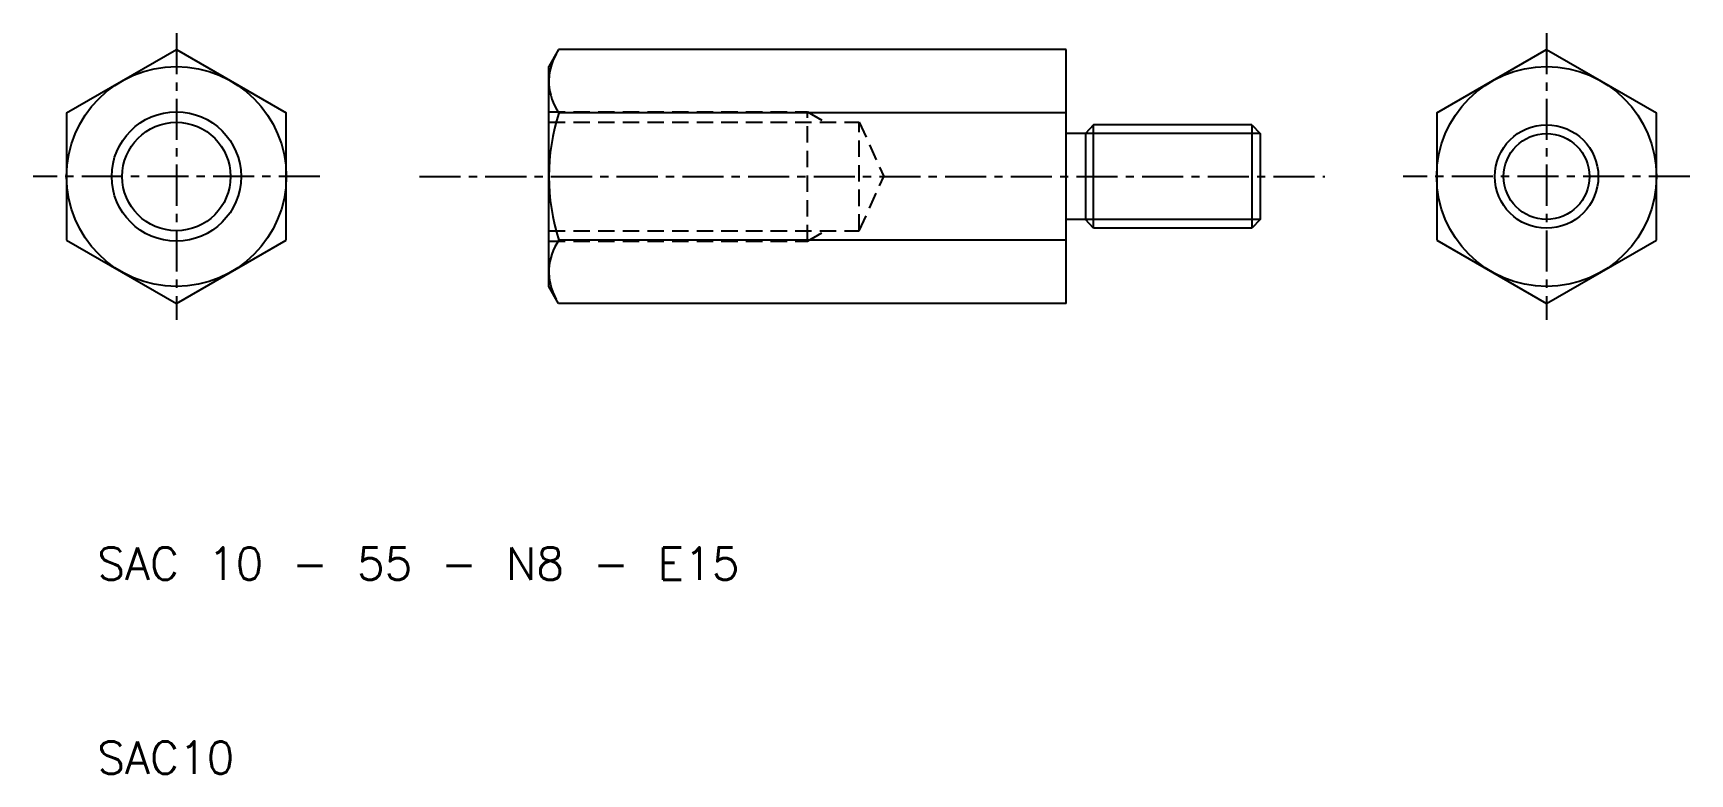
# Model space of a CAD drawing. Extents: x 18 to 146, y 17 to 75.
import ezdxf

# ---------------------------------------------------------------- set-up
doc = ezdxf.new("R2010")
doc.units = 0
doc.header["$LTSCALE"] = 0.1
doc.linetypes.add('CENTER', pattern=[50.8, 31.75, -6.35, 6.35, -6.35])
doc.linetypes.add('DASHED', pattern=[19.05, 12.7, -6.35])
doc.layers.get('0').update_dxf_attribs({"linetype": 'CONTINUOUS'})
doc.layers.add('CENTER', color=1, linetype='CONTINUOUS')
doc.styles.get("Standard").update_dxf_attribs({"font": 'txt.shx', "bigfont": 'bigfont.shx'})

msp = doc.modelspace()

# ---------------------------------------------------------------- linework, layer by layer
at = {"linetype": 'CONTINUOUS'}
for p, q in [((20.11, 68.47), (28.61, 73.37)), ((28.61, 73.37), (37.11, 68.47)), ((58.17, 73.37), (57.42, 72.06)), ((97.42, 73.37), (58.17, 73.37)), ((97.42, 53.74), (97.42, 73.37)), ((126.08, 68.47), (134.58, 73.37)), ((134.58, 73.37), (143.08, 68.47)), ((57.42, 55.06), (57.42, 72.06)), ((20.11, 68.47), (20.11, 58.65)), ((37.11, 58.65), (37.11, 68.47)), ((97.42, 68.47), (58.2, 68.47)), ((126.08, 68.47), (126.08, 58.65)), ((143.08, 58.65), (143.08, 68.47)), ((20.11, 58.65), (28.61, 53.74)), ((28.61, 53.74), (37.11, 58.65)), ((97.42, 58.65), (58.2, 58.65)), ((126.08, 58.65), (134.58, 53.74)), ((134.58, 53.74), (143.08, 58.65)), ((58.17, 53.74), (57.42, 55.06)), ((97.42, 53.74), (58.17, 53.74))]:
    msp.add_line(p, q, dxfattribs=at)
for p, q in [((24.36, 70.92), (24.36, 70.92)), ((130.33, 70.92), (130.33, 70.92)), ((22.24, 69.69), (22.24, 69.69)), ((128.2, 69.69), (128.2, 69.69)), ((98.92, 66.88), (97.42, 66.88)), ((99.54, 67.56), (98.92, 66.88)), ((98.92, 66.88), (98.92, 60.24)), ((99.54, 59.56), (99.54, 67.56)), ((111.79, 67.56), (99.54, 67.56)), ((111.79, 67.56), (111.79, 59.56)), ((111.79, 67.56), (112.42, 66.88)), ((112.42, 66.88), (112.42, 60.24)), ((112.42, 66.88), (112.42, 60.24)), ((112.42, 66.88), (112.42, 60.24)), ((98.92, 60.24), (97.42, 60.24)), ((99.54, 59.56), (98.92, 60.24)), ((112.42, 60.24), (111.79, 59.56)), ((111.79, 59.56), (99.54, 59.56))]:
    msp.add_line(p, q)
at = {"color": 3, "linetype": 'DASHED'}
for p, q in [((57.42, 68.56), (77.42, 68.56)), ((77.42, 58.56), (77.42, 68.56)), ((77.42, 68.56), (78.82, 67.75)), ((57.42, 67.75), (81.42, 67.75)), ((81.42, 59.37), (81.42, 67.75)), ((81.42, 67.75), (83.32, 63.56)), ((81.42, 59.37), (83.32, 63.56)), ((57.42, 59.37), (81.42, 59.37)), ((77.42, 58.56), (78.82, 59.37)), ((57.42, 58.56), (77.42, 58.56))]:
    msp.add_line(p, q, dxfattribs=at)
at = {"color": 3}
for p, q in [((112.42, 66.88), (98.92, 66.88)), ((112.42, 60.24), (98.92, 60.24))]:
    msp.add_line(p, q, dxfattribs=at)
at = {"linetype": 'CONTINUOUS'}
for centre in [(28.61, 63.56), (134.58, 63.56)]:
    msp.add_circle(centre, 8.5, dxfattribs=at)
at = {"color": 3, "linetype": 'CONTINUOUS'}
msp.add_circle((28.61, 63.56), 5, dxfattribs=at)
for centre, radius in [((28.61, 63.56), 4.19), ((134.58, 63.56), 4)]:
    msp.add_circle(centre, radius)
at = {"color": 3}
msp.add_circle((134.58, 63.56), 3.32, dxfattribs=at)
at = {"linetype": 'CONTINUOUS'}
for centre, radius, start, end in [((61.67, 70.92), 4.25, 150, 215.2644), ((73.25, 63.56), 15.83, 161.9403, 198.0597), ((61.67, 56.2), 4.25, 144.7356, 210)]:
    msp.add_arc(centre, radius, start, end, dxfattribs=at)
at = {"layer": 'CENTER', "linetype": 'CENTER'}
for p, q in [((28.61, 74.64), (28.61, 52.48)), ((134.58, 74.64), (134.58, 52.48)), ((39.7, 63.56), (17.53, 63.56)), ((47.42, 63.56), (117.42, 63.56)), ((145.66, 63.56), (123.5, 63.56))]:
    msp.add_line(p, q, dxfattribs=at)

# ---------------------------------------------------------------- texts
for s, p in [('SAC 10 - 55 - N8 - E15', (22.49, 32.39)), ('SAC10', (22.49, 17.39))]:
    msp.add_text(s, height=2.5).set_placement(p)

doc.saveas('drawing.dxf')
